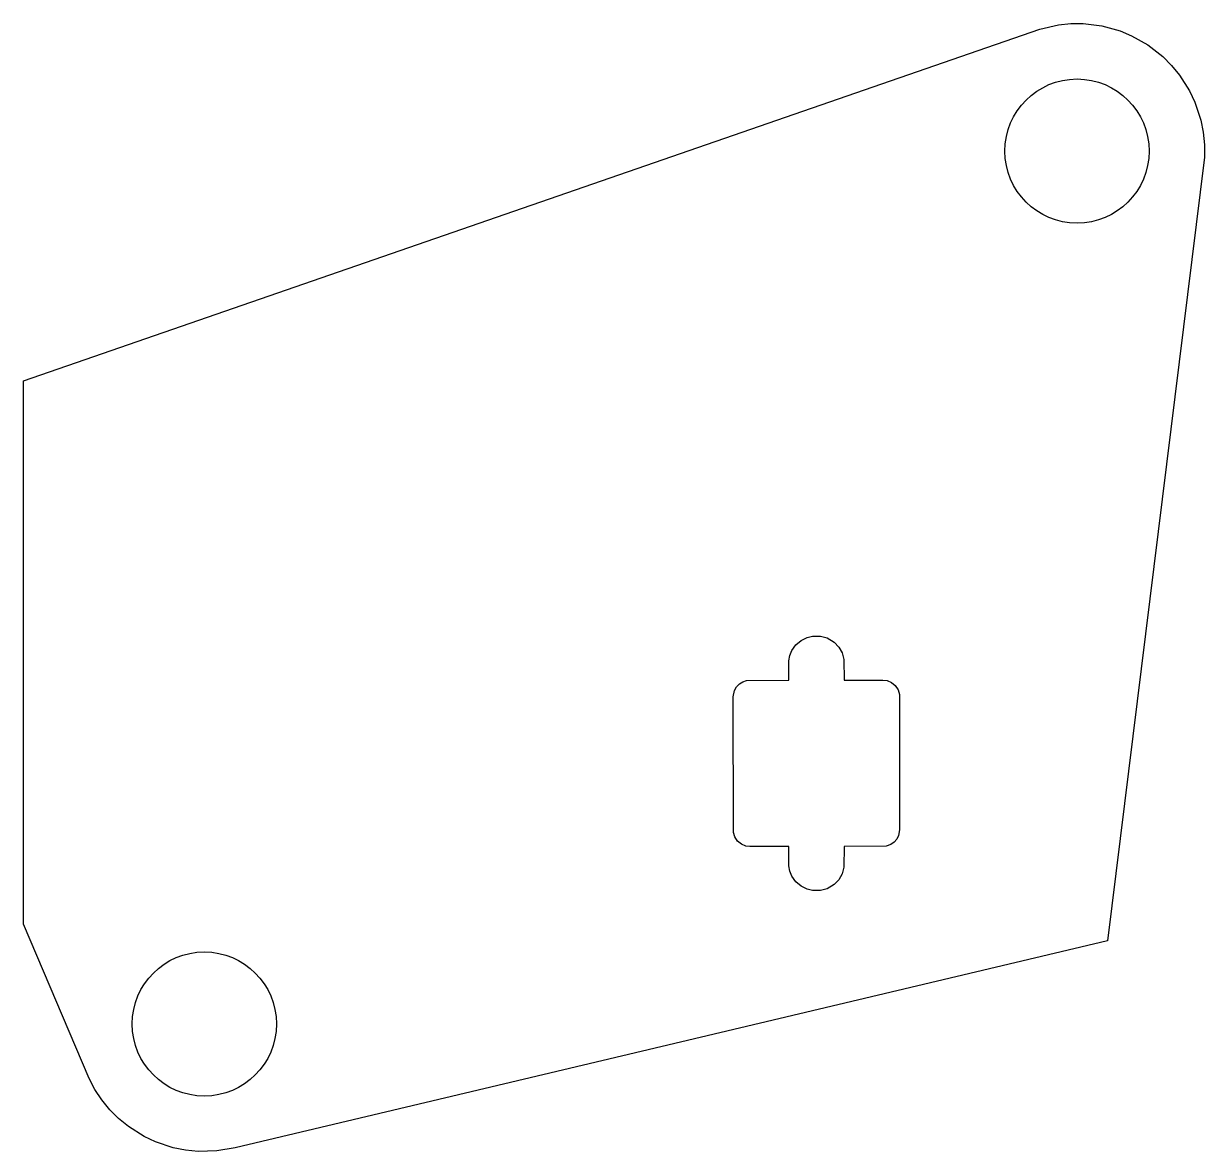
# Model space of a CAD drawing. Header units: millimetres. Extents: x 33.2 to 54.5, y 1.5 to 21.8.
import ezdxf

# ---------------------------------------------------------------- set-up
doc = ezdxf.new("R2010")
doc.units = ezdxf.units.MM
doc.layers.add('Edge.Cuts', color=7, linetype='Continuous')
doc.layers.add('NPTH', color=7, linetype='Continuous')

msp = doc.modelspace()

# ---------------------------------------------------------------- linework, layer by layer
at = {"layer": 'Edge.Cuts'}
for points in [[(33.2, 5.6), (33.2, 15.4), (51.532, 21.742), (51.863, 21.816), (52.087, 21.839), (52.313, 21.839), (52.649, 21.797), (52.975, 21.707), (53.183, 21.62), (53.478, 21.454), (53.745, 21.245), (53.904, 21.086), (54.047, 20.911), (54.228, 20.625), (54.325, 20.421), (54.431, 20.1), (54.475, 19.879), (54.497, 19.654), (54.497, 19.428), (52.75, 5.3), (37.018, 1.569), (36.684, 1.511), (36.346, 1.503), (36.121, 1.525), (35.9, 1.569), (35.579, 1.675), (35.375, 1.772), (35.089, 1.953), (34.914, 2.096), (34.755, 2.255), (34.611, 2.43), (34.486, 2.618), (34.38, 2.817)], [(46, 9.7), (46.023, 9.815), (46.059, 9.879), (46.11, 9.932), (46.172, 9.971), (46.241, 9.994), (47, 10), (47.002, 10.349), (47.022, 10.445), (47.059, 10.536), (47.13, 10.636), (47.222, 10.716), (47.332, 10.771), (47.427, 10.795), (47.573, 10.795), (47.691, 10.762), (47.817, 10.687), (47.902, 10.598), (47.962, 10.491), (47.995, 10.373), (48, 10), (48.7, 10), (48.773, 9.991), (48.854, 9.957), (48.922, 9.901), (48.971, 9.828), (48.997, 9.744), (49, 7.3), (48.982, 7.199), (48.949, 7.133), (48.901, 7.078), (48.841, 7.035), (48.759, 7.006), (48, 7), (47.995, 6.627), (47.962, 6.509), (47.902, 6.402), (47.817, 6.313), (47.691, 6.238), (47.573, 6.205), (47.427, 6.205), (47.332, 6.229), (47.222, 6.284), (47.13, 6.364), (47.059, 6.464), (47.022, 6.555), (47.002, 6.651), (47, 7), (46.3, 7), (46.227, 7.009), (46.146, 7.043), (46.078, 7.099), (46.029, 7.172), (46.003, 7.256)]]:
    msp.add_lwpolyline(points, close=True, dxfattribs=at)
at = {"layer": 'NPTH'}
for centre in [(52.2, 19.541), (36.459, 3.8)]:
    msp.add_circle(centre, 1.3, dxfattribs=at)

doc.saveas('drawing.dxf')
